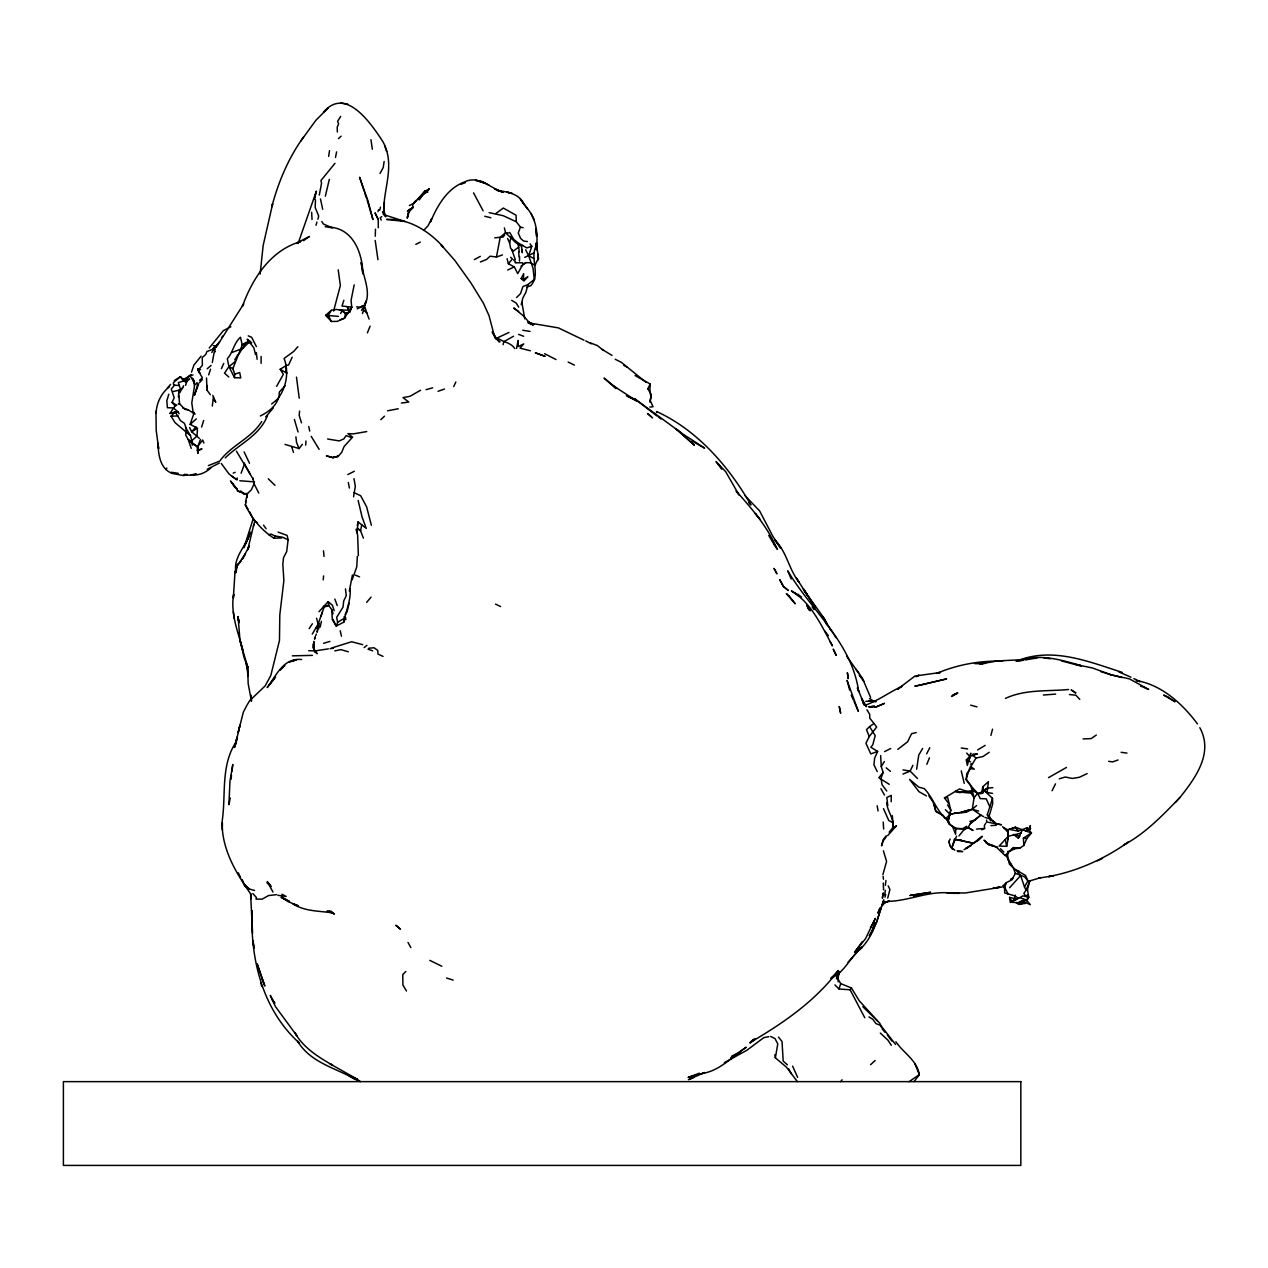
<?xml version="1.0" encoding="UTF-8"?>
<svg xmlns="http://www.w3.org/2000/svg" width="1268" height="1268" viewBox="0 0 1268 1268"><rect width="100%" height="100%" fill="white"/><g stroke="black" fill="none" stroke-linecap="round" stroke-linejoin="round"><path stroke-width="1.5" d="M261.097 363.33L261.113 356.498M526.933 287.107L530.927 285.554C540.802 274.332 530.056 259.464 535.635 247.181M237.195 479.875L237.211 477.973M383.887 207.397L383.776 213.927C382.619 189.661 395.981 165.284 382.888 141.651C371.144 123.709 345.768 85.939 323.514 112.202L328.095 108.065L315.922 120.254L300.595 141.287M319.013 611.699L328.222 601.65L328.697 605.391L331.788 609.718L332.327 619.624L336.226 626.059L343.771 622.192C345.799 611.144 351.093 600.414 350.158 588.606M519.5 261.081L519.579 256.564M891.166 801.741L891.277 795.369L886.823 797.524L887.79 805.703M969.703 758.819L970.797 753.16L967.325 765.396L966.311 759.912L969.751 756.489L977.422 753.937L972.968 754.111M236.007 571.519L236.117 566.653L235.911 572.454L237.56 564.165L234.96 572.55L233.344 597.989L233.708 594.312C230.38 611.937 237.037 629.182 241.633 645.903L240.08 640.118L243.868 656.808L247.767 667.856M523.525 279.642L523.652 273.666L521.18 278.516L523.906 280.973L527.868 276.741L523.525 279.642L521.18 278.516M1028.427 898.172L1026.668 900.898L1027.001 899.075M155.98 411.26L156.218 430.502L158.658 448.682L157.898 443.055C158.532 454.641 159.705 468.13 171.814 473.344L183.622 475.595L187.236 474.834M206.526 377.975L206.938 390.037L210.329 394.713M312.023 219.507L311.643 212.279M537.743 260.733L537.981 254.345M313.497 643.447L313.37 647.837L315.367 652.212L313.37 647.837L313.862 641.449L313.735 648.82L317.174 653.67L316.303 653.274M986.663 820.111L986.583 821.997L1001.498 824.786L995.158 823.487L987.312 814.753L992.479 798.333L984.253 790.503L982.605 793.308L978.69 793.879L987.376 788.125L992.892 787.666M313.418 644.271L313.735 648.82L315.51 652.386M656.491 412.528L656.539 411.498C697.384 430.137 728.862 466.481 750.941 504.997L748.802 502.73M650.199 383.998L647.9 388.658L651.292 394.538L649.834 402.035L651.118 397.455L649.85 391.479L650.199 383.998L635.062 375.534M989.864 807.003L986.235 798.84L980.212 798.586C977.216 791.216 970.416 786.667 966.406 779.709L966.723 773.718L969.861 769.47M234.723 374.155L239.7 372.538L240.746 377.912L234.517 377.69L234.723 374.155L232.868 368.639L242.236 345.007L246.261 342.265L251.682 342.788L247.149 339.19L253.885 347.876L255.502 354.58M349.334 590.999L352.409 575.022M315.463 199.789L315.209 207.556L318.68 216.051L317.919 219.221M1011.579 849.053L1019.805 848.181L1023.799 845.439L1026.858 838.513L1031.455 832.965L1027.302 827.608L1022.309 829.652L1021.009 833.092L1008.282 836.278L999.152 846.041L1006.681 846.342L1008.012 839.384L1007.822 829.843L1004.288 828.02M260.146 274.046L263.142 245.58L272.636 203.879L271.796 206.795C278.358 181.99 288.486 157.898 303.559 137.023M992.559 793.372L987.106 792.5L988.406 781.69L982.811 786.778L981.749 792.294M178.439 397.233L178.915 390.227L180.484 389.403L178.344 382.54L183.495 381.113L186.063 381.811L187.474 379.56L189.629 378.958L186.016 381.89M409.675 209.458L407.393 211.36L413.13 207.366L409.675 209.458L407.282 218.207L408.439 212.691L413.13 207.366L412.417 204.306L429.139 188.964L424.843 191.214L417.552 199.33M276.123 400.926C286.029 389.371 289.532 372.792 284.095 358.448L293.732 351.41L297.853 346.687M305.667 445.163L305.984 440.995M886.776 802.755C887.061 811.663 894.97 818.763 892.498 828.052L889.153 832.173M197.443 429.773L196.936 436.144L192.15 440.345L192.245 445.242M1008.012 839.384L1007.822 829.843L1015.478 827.259L1031.455 832.965L1023.403 838.164L1023.799 845.439M179.533 385.535L174.667 385.171L171.259 388.959L174.207 397.74L172.083 402.384L176.648 405.332L175.047 405.839L169.928 413.431L175.206 411.815L180.452 420.627L184.383 423.29L186.237 428.33L185.73 435.051L188.203 439.505L197.475 446.796L197.776 453.358L197.475 446.796L202.674 440.012L203.894 443.071M247.07 497.5L247.418 493.648L251.318 489.876L254.091 483.853L252.95 478.036L253.22 479.304L236.45 451.186M323.229 579.856L323.594 575.91M299.581 411.101L299.185 415.413L301.515 422.846M353.566 496.834L355.341 486.215L353.962 478.638M231.109 779.234L231.473 775.398M1015.288 895.145L1014.765 900.375L1010.311 902.515L1009.582 897.332L1013.37 898.315M356.974 532.734L358.083 521.877L366.246 528.407L362.062 516.979L358.147 500.432M322.246 612.27L318.141 624.236L317.063 632.241L317.713 630.561M378.26 227.78L378.276 219.649L375.122 213.04L378.276 219.649M384.426 202.468L383.681 209.252L385.472 216.448L382.587 211.851L385.805 216.812M421.261 195.462L425.208 192.625L425.382 191.024L426.92 191.325L421.261 195.462L419.169 199.853L424.146 193.37M893.243 826.07L892.307 815.704M884.747 895.081L885.302 890.231M319.282 195.082L321.533 183.385L320.962 180.5L334.958 163.334M278.057 532.1L287.107 535.413L288.121 539.788L286.679 551.643L283.525 557.666L282.827 564.197L283.873 580.57L279.8 614.917L279.467 640.499L270.813 675.464L265.139 685.925L249.717 700.602L246.626 705.785L243.329 712.204L238.194 732.555L239.953 725.074M285.871 368.576L286.235 365.517L288.549 365.057L292.163 357.211M156.107 413.019C156.55 402.955 161.401 392.715 169.563 386.708M882.956 893.655L882.401 898.235L883.305 892.815M885.349 885.333L885.936 880.499M375.265 236.26L375.471 229.175M958.973 835.897L966.755 826.292L962.491 828.749L955.723 828.717L950.017 824.66L946.641 818.716L950.017 824.66L955.787 828.258L955.596 834.296L953.045 827.782M231.854 771.562L232.805 764.477L229.968 781.056L228.906 804.72L230.253 798.016M328.666 156.344L329.506 150.67M480.413 261.985L486.611 259.417L490.066 256.184L496.438 257.008L500.21 237.37L505.552 232.662L508.563 232.947M384.141 161.48L383.205 167.582L380.02 173.462M882.924 874.508L886.586 861.447L883.4 850.78M260.32 415.952C269.878 411.339 279.372 403.589 279.325 392.018L285.157 385.773M329.347 179.311L325.337 196.144M946.641 818.716L949.05 824.073L948.321 820.459L950.778 810.078L947.671 797.667L944.438 797.905L948.749 803.547M361.729 524.746L360.587 530.816L363.409 538.139M1008.203 851.145L1007.474 854.87L1009.391 864.205L1015.7 869.721L1025.495 875.427L1027.92 880.88L1024.481 886.871L1026.05 890.215L1023.862 893.385L1025.432 895.715L1028.776 897.364L1027.207 894.859M214.149 352.409L212.295 362.553M212.279 406.045L213.436 396.916M335.497 157.486L336.606 151.875M237.021 737.294L235.579 744.126L239.652 726.39M357.291 525.618L358.083 521.877M320.186 627.089L321.406 621.399M245.517 501.922L247.418 493.648L244.011 493.506L237.132 490.526L240.334 492.142M530.087 243.868L531.783 246.309L528.677 255.724L533.035 268.277L534.335 279.848M874.682 922.565L873.097 928.858M797.413 1081.636L786.429 1067.165L775.382 1057.845L777.775 1043.881L774.986 1038.603L770.69 1036.463M253.806 524.587L247.72 549.821L249.241 546.08L242.489 558.95L245.326 553.91L236.767 566.289L235.721 569.903M517.899 243.599L518.691 247.133L513.017 251.302L510.544 247.989L509.641 243.012L511.004 236.957M314.448 199.06L316.382 191.119L298.091 243.472M314.607 198.347L315.51 194.432M354.184 284.84L351.077 300.31L351.712 307.141L349.699 311.96L346.513 313.545M883.812 899.709C877.805 917.335 873.557 937.718 858.864 950.318L862.224 947.275C850.337 956.548 845.17 972.096 830.794 978.405L836.515 973.935L831.491 977.882L838.37 970.495C815.134 1001.165 783.259 1023.213 750.307 1042.391L755.411 1038.825L750.006 1043.025L753.351 1039.237M885.016 897.205L885.666 894.447M349.112 603.235L347.052 611.842L345.118 614.568M989.183 752.304L982.985 756.52L975.995 758.058L969.671 768.487L965.836 779.677M380.448 207.159L379.687 210.282L378.514 209.743L377.959 211.597M503.095 344.674L503.824 341.694L513.508 336.242M881.212 907.08L876.711 922.169L869.262 935.895L870.957 933.296M234.517 377.69L228.906 366.611L227.321 358.733C233.201 352.25 233.661 343.216 240.476 337.225L242.236 345.007L249.035 341.552M916.653 769.185L918.745 755.062L922.644 748.421M990.926 735.408L992.527 729.163M179.739 392.826L182.56 387.532M407.377 216.828L408.439 212.691M253.457 526.22L254.392 522.574M516.567 348.399L518.089 340.506L518.295 346.529L523.732 343.897L519.991 348.145L530.341 350.761M837.752 978.642L839.638 971.589L836.436 978.848L838.465 973.396L837.752 978.642L840.7 983.619L851.43 987.978L859.229 1000.753L877.551 1020.978M352.139 579.793L356.768 566.875L357.307 556.446M534.795 279.008L527.995 284.539L525.935 292.163L522.733 298.218L521.386 304.605L521.861 302.339L524.762 318.807M1026.367 831.079L1030.472 828.622L1026.367 831.079L1027.302 827.608M236.292 740.718L237.259 737.168L234.453 747.502L236.482 741.225M316.017 225.26L316.889 222.106M189.582 427.554L191.674 431.738L197.57 428.188L190.152 424.384L194.258 412.354M873.145 928.651L874.017 925.624L871.75 931.742M234.96 572.55L236.767 566.289L241.332 560.741M252.887 519.785L243.963 547.76L250.684 532.18L245.738 543.322L248.591 537.046C243.567 548.711 233.106 558.728 236.022 572.534M281.813 537.965L273.888 538.187C261.477 530.23 251.333 518.026 245.31 504.775L246.372 501.209M964.076 849.655L979.023 839.701L982.256 836.246L973.349 843.236L954.408 839.368L952.125 847.04L956.548 836.135M948.321 820.459L950.778 810.078L947.576 804.926M320.962 616.454L324.022 607.293M168.834 394.205L166.837 400.656L167.376 407.725L173.399 407.916L178.106 412.037L169.928 413.431M201.596 427.031L203.657 420.516M362.489 313.576L366.087 300.896M851.43 987.978L850.099 989.769L839.004 989.024L840.7 983.619M191.516 372.126L193.909 365.073L201.073 356.165M244.185 464.817L241.11 473.233M333.611 311.009L340.363 285.554L338.207 269.846M185.588 385.361L187.474 379.56L186.475 377.785L190.977 374.726L188.092 377.484M343.866 300.31L342.011 306.016L351.712 307.141L349.699 311.96L345.403 313.481L344.706 318.109L337.32 321.359L331.423 321.486L325.638 315.32L331.281 310.327L336.321 309.408L342.408 310.517L345.403 313.481L349.699 311.96L347.273 306.856L349.809 310.184L340.078 309.978L344.119 312.197M1013.417 868.263L1015.383 873.319L1024.702 876.885L1027.92 880.88L1029.727 881.054L1027.476 889.66L1028.776 897.364L1022.911 895.874L1014.765 900.375L1017.887 897.887L1014.749 895.842L1004.716 892.957L1004.541 887.109L1005.889 882.988L1003.194 885.635L1004.747 888.741M887.727 898.077L889.914 889.47L888.202 885.856M208.649 374.884L210.551 369.21M880.087 910.614L881.054 907.714M211.867 352.504L215.465 346.069L213.293 345.625M197.856 446.558L200.439 439.425M315.748 635.617L316.303 634.079M880.642 755.538L881.26 766.538L883.146 772.434L881.006 778.346L882.068 784.765L886.76 791.01M948.686 842.665L950.112 839.004M197.871 383.76L194.464 395.204L198.537 384.331M489.147 212.628L503.301 215.734L516.298 221.757L520.435 227.146L518.263 232.995L520.546 238.352L523.557 241.031L527.393 241.554M345.482 588.907L346.243 595.675L343.707 600.984L343.01 607.118L336.654 617.342L337.637 622.287L336.226 626.059L332.882 619.355M362.743 272.826L361.19 262.365C362.759 276.693 372.57 293.415 363.742 306.84L365.501 302.386M367.387 332.882L370.082 326.13M536.966 260.733L535.096 265.424L530.325 262.777L525.951 262.65L523.002 264.251L517.724 273.587L514.317 266.914L508.357 263.728L507.089 258.704M1026.05 890.215L1029.727 881.054M926.829 764.287L929.46 757.82M236.26 741.685C220.505 765.27 226.069 793.958 222.265 820.364C220.886 847.991 235.911 873.066 251.318 894.812M883.257 901.675L883.606 900.835M1008.155 894.146L1004.541 887.109L1006.459 882.591L1011.975 879.818L1015.383 873.319M182.354 388.626L183.591 385.741M343.771 622.192L345.752 617.564M1023.308 900.058L1022.198 900.993L1030.345 904.686L1026.398 900.011L1017.935 902.848L1012.498 902.309L1015.367 895.636M877.63 751.433L870.799 753.905L865.949 743.238L869.262 736.534L876.663 727.055L874.001 723.489L869.579 726.627L875.205 735.678L872.733 744.902L870.847 747.248L877.63 751.433L874.651 758.09L873.921 764.778L877.234 771.578M221.377 368.639L223.739 363.472M453.706 386.613L455.846 381.985M425.969 192.419L425.382 191.024L427.633 192.07L425.969 192.419L429.139 188.964L425.969 192.419L424.843 191.214L419.962 197.301M882.068 905.003L883.669 901.659M912.928 765.27L910.123 771.102L902.959 774.066M276.614 386.328L283.35 374.329L280.196 369.257L286.235 365.517M1052.075 790.741L1055.499 783.846M873.303 922.629L875.411 918.349L865.505 938.716L854.695 952.205L862.192 941.759M363.742 306.84L364.804 304.748L361.554 310.28M267.485 415.476C259.892 435.606 239.256 443.927 225.26 457.875M926.686 753.794L929.777 747.692M839.162 972.477L837.704 975.282L838.18 981.797M909.14 1081.636L919.316 1074.646C917.049 1060.159 903.387 1053.026 895.89 1041.741M219.523 341.726L215.18 347.384L212.913 348.589L215.084 351.87L214.197 348.478L215.465 346.069L213.008 349.255L206.906 351.537L205.765 354.469L202.262 357.497L202.373 365.374L197.935 370.319L202.42 377.816L199.536 380.305M216.131 347.4L243.71 303.86L242.457 306.238C252.491 278.374 270.655 250.176 300.674 241.586L296.839 242.949L309.471 236.466L303.512 240.666M312.229 634.095L318.141 624.236L316.588 618.277M245.612 343.501L238.178 355.088M1018.252 838.1L1019.916 836.151L1013.465 834.439L1018.252 838.1L1021.009 833.092M366.753 431.58L353.407 433.862L347.907 433.656L352.615 437.111L344.119 446.494L341.71 452.327L338.191 456.369L332.739 457.637L326.383 455.862L332.898 457.589L338.096 456.258L332.898 457.589M870.434 927.605L873.779 921.788M234.723 359.938L237.702 354.945M273.888 538.187L275.204 536.015L282.558 537.22L288.121 539.788M165.981 469.477L166.837 468.05M331.281 310.327L328.19 315.415L331.423 321.486M881.26 766.538L884.351 761.545M340.553 313.481L342.408 310.517M340.712 116.387L337.589 121.348L338.604 123.852L337.193 127.244L337.351 131.967M966.406 779.709L970.258 784.575L972.318 790.519L970.876 792.769C967.199 793.625 946.197 789.33 959.892 792.659L972.318 790.519L977.66 793.071L982.605 793.308M985.854 823.138L984.396 825.42L984.586 828.464L981.781 829.843M870.862 933.502L872.844 930.506M235.262 361.618L228.906 366.611L224.531 373.141L228.826 377.008M309.138 628.611L312.372 623.777M221.789 337.351L222.629 336.131M270.322 683.991L274.157 678.348L267.199 687.589C276.266 675.67 283.35 657.442 301.673 659.519M504.712 234.802L503.19 236.957L494.742 237.845M316.065 628.009L319.156 623.618L318.49 629.023L318.141 624.236M882.148 905.241L883.939 902.689L889.359 901.136L883.939 902.689L882.021 904.813L887.441 901.374C909.283 901.152 929.285 890.199 951.555 893.195L947.038 892.926L965.408 892.973L1002.227 886.998M273.349 407.868L265.662 416.998M840.716 1081.636L842.079 1079.765M351.712 307.141L344.706 318.109L340.141 319.774M886.047 837.038L883.114 841.017L881.545 845.835L883.194 839.67L886.205 835.77M861.463 947.18L848.038 962.238M882.259 905.717L885.349 901.611M977.66 793.071L974.046 797.826L972.318 809.285L966.232 812.186L954.408 813.057L966.232 812.186M857.105 949.367L855.107 951.983L859.339 946.483M285.015 444.402L299.074 448.571L302.355 444.339M272.557 680.964L275.616 677.064M1028.633 881.244L1040.79 877.63L1038.888 877.995C1071.08 874.112 1101.781 860.766 1128.251 842.158L1123.797 844.948C1145.781 833.203 1162.994 814.975 1180.112 797.287C1195.645 777.696 1213.682 752.97 1199.813 727.689M249.939 341.203L242.616 348.637M195.462 384.664L197.095 382.619M409.374 205.527L413.653 203.466L415.619 201.01M209.236 348.018L223.358 330.647L230.871 326.748M185.699 381.763L187.474 379.56L182.576 378.767M883.146 772.434L878.819 777.76L889.248 784.306M1019.234 871.37L1016.128 870.165L1020.613 875.57L1009.597 887.759M997.599 847.151L989.262 844.726L984.016 840.161L988.406 844.536L996.331 847.103L1005.08 855.535L1013.37 847.563L1019.805 848.181M413.653 203.466L416.332 200.312L414.224 202.325M366.658 602.332L371.064 597.149M508.357 263.728L512.415 258.989L510.624 257.261M963.807 829.89L968.055 827.608L970.337 823.566L980.846 815.086L983.556 816.624M914.054 1081.636L919.316 1074.646L914.973 1063.915M213.008 349.255L217.193 344.531M167.36 387.96L170.578 384.41M1175.388 802.517L1180.112 797.287M261.683 421.578C250.969 438.68 231.093 445.306 219.697 461.124L208.332 465.61M887.6 835.691L896.492 825.769L893.037 827.941M196.049 427.031L191.674 431.738L199.266 438.332M423.639 230.459L428.029 225.799L431.58 218.841L430.549 221.821C437.333 205.86 446.97 188.552 464.342 182.037C478.781 174.699 490.637 188.441 503.253 192.356L494.552 188.884L500.464 191.373L496.47 190.184C506.756 192.023 519.262 193.196 524.064 204.338L520.387 199.203L527.567 208.903L523.732 203.672M199.219 382.841L202.309 379.576M197.158 450.409L201.977 448.856L198.917 450.33L197.475 446.796L192.53 443.8L190.485 435.685L175.016 422.609L171.069 416.189L175.206 411.815L178.106 412.037M280.228 670.17L284.745 665.526L281.813 667.871M426.508 191.31L424.843 191.214L425.208 192.625L426.92 191.325M516.583 297.552L520.546 293.574L522.923 286.568L527.995 284.539M869.579 726.627L866.52 729.655L869.262 736.534M405.823 971.526L402.764 974.521L402.907 985.014L406.473 990.99M882.021 904.813L884.24 902.673M380.812 419.692L384.473 416.189M1029.505 829.541L1030.472 828.622M926.369 795.876L918.951 791.644L909.6 779.392L918.856 787.159L924.245 788.601C933.01 797.667 936.275 809.998 945.627 818.684L950.128 814.436L958.402 812.614M870.577 1064.708L875.11 1060.524M338.413 138.656L341.124 136.183M977.549 840.716L981.717 836.928M190.152 424.384L196.334 418.916M976.534 805.576L972.318 809.285L960.954 812.376L967.722 810.918M970.337 823.566L980.846 815.086L972.318 809.285L978.658 811.124M207.159 368.798L211.122 365.422M740.449 1052.123L730.495 1058.463L746.234 1047.225L738.832 1052.408M897.823 749.372L907.634 741.764L911.565 733.696L916.225 732.571M271.637 403.969L278.136 398.802M381.779 216.606L380.194 217.858L381.24 220.109M364.09 647.599L366.928 645.349M865.584 705.119C878.47 700.475 889.787 691.916 902.388 686.099L897.601 689.206L914.957 676.05L940.46 672.452L936.592 673.466C957.403 664.559 980.322 660.454 1002.623 661.214M174.239 380.558L180.405 376.707L186.063 381.811L182.703 380.273M211.027 467.765C205.717 472.79 198.569 475.849 191.199 474.803L196.492 474.105L189.439 475.278L183.971 474.533L187.347 474.47M987.376 788.125L984.253 790.503L987.106 792.5M1016.857 902.404L1019.076 904.242L1021.596 902.325L1025.4 903.434L1019.076 904.242L1016.35 902.705L1019.409 904.464L1024.893 902.34M496.057 213.404L503.317 208.031L516.06 215.259L516.298 221.757M521.021 266.185L525.951 262.65M1096.313 735.075L1091.066 738.61L1083.078 738.927M289.278 662.276L295.016 660.057M734.822 1055.768L735.551 1055.277C725.629 1063.186 715.231 1071.46 702.298 1073.489L704.12 1072.997L688.064 1077.388L699.445 1073.188M944.438 797.905L959.607 788.902L970.876 792.769L974.046 797.826L972.318 790.519M1048.509 777.649L1066.451 767.457M420.596 390.243L409.992 396.298L403.002 397.613L408.771 402.051L401.433 403.05M977.628 749.927L985.157 745.378M183.353 379.655L186.475 377.785M337.637 622.287L343.834 618.578M970.955 845.566L965.756 848.577L967.738 847.769M1010.517 879.295L1013.227 877.757M508.959 332.454L497.389 337.874C502.905 342.281 510.719 342.297 514.824 348.589M219.332 463.074L207.191 469.255M357.227 308.869L363.092 305.62L360.413 307.458L356.625 306.761M474.375 259.591L480.318 256.374M533.812 252.982L524.73 257.372M731.573 1056.276L737.342 1053.248M724.282 1062.727L746.82 1050.284L763.843 1037.636L768.82 1036.669M1017.935 902.848L1021.96 900.755M916.067 676.732L919.015 675.226L916.97 675.955M347.86 474.549L354.327 471.268M884.62 751.591L890.738 748.5M415.793 244.359L420.294 242.109M1097.311 860.924L1102.447 858.357M704.469 1072.49L688.397 1079.702M1087.136 773.591L1079.433 777.268L1072.379 778.441L1065.199 777.03L1059.271 778.821M1005.461 698.383C1025.241 689.158 1047.479 691.488 1068.686 689.507M507.644 270.005L514.317 266.914M694.246 1077.245L689.174 1079.353L690.933 1078.624M1007.822 829.843L1015.478 827.259L1017.697 829.589M233.217 473.107L235.151 472.346M231.965 352.472L239.811 349.493M460.902 184.256L465.324 182.687M963.109 811.885L969.243 809.745M438.046 391.273L444.45 389.054M1118.059 759.992L1112.559 761.909L1108.66 761.323M496.438 257.008L502.445 254.931M1009.994 829.478L1018.125 831.095L1022.309 829.652M331.867 647.964L351.616 641.735L362.727 644.683M531.783 246.309L526.791 247.91L518.01 242.79L513.714 239.351L509.657 232.393M952.712 813.58L949.352 814.642L950.128 814.436L945.389 809.729M323.546 643.32L329.902 641.434M426.096 389.656L432.642 387.834M1005.08 855.535L1007.474 854.87L1007.965 852.112L1014.59 848.831L1013.37 847.563M192.99 374.932L189.392 375.914L193.418 379.1M969.893 821.395L975.33 819.92M1017.729 660.897L1029.283 657.807L1016.334 661.214C1051.98 646.426 1088.134 661.452 1122.228 672.389M865.79 701.378L876.299 700.665M268.61 534.684L271.019 534.082L275.204 536.015M387.564 410.8L398.247 408.771M293.907 660.517L291.688 661.04L296.347 660.153M1016.334 661.214L1023.07 659.645L997.631 660.929L979.895 664.004L985.632 663.259L974.521 663.433L981.987 663.671M425.208 192.625L427.633 192.07M919.807 895.145L913.483 896.571L915.512 896.111M172.813 391.59L178.915 390.227M178.075 404.143L179.565 403.826L184.97 409.39L188.06 409.802L195.177 414.097M334.815 650.896L340.823 649.628L348.383 651.784M1025.289 659.931L1037.05 657.997M1048.636 876.632L1053.692 875.776L1048.985 876.584M328.364 648.867L314.749 650.959L308.695 650.69M522.765 245.453L520.134 245.596L515.394 242.299L505.552 232.662L504.395 227.923M1023.53 660.248L1020.074 660.707C1040.188 653.432 1060.825 659.899 1080.415 665.399L1076.056 664.606L1092.366 667.951L1111.767 675.02L1100.735 671.596M330.013 648.661L333.31 648.249M312.419 655.366L292.353 655.841M338.413 316.366L325.638 315.32M276.487 894.637L268.467 895.588L262.207 899.123L256.009 899.123L256.421 897.538L252.855 893.575M649.834 407.044L653.052 406.743L650.31 400.688M870.91 706.736L874.571 706.403L868.929 706.815L874.571 706.403M368.75 648.217L374.108 647.774L377.769 650.452L377.975 654.05L383.047 656.412M1043.342 695.023L1055.642 694.103M970.464 764.065L972.128 763.938M976.519 829.066L984.586 828.464M990.942 825.626L996.394 825.262M171.069 416.189L178.091 415.936M957.609 851.589L962.618 851.557L957.166 850.749M953.06 893.306L959.004 893.354M515.109 262.698L522.67 262.841L523.002 264.251M239.795 480.746L254.519 481.888M955.787 828.258L962.491 828.749M954.408 839.368L961.588 840.161M477.83 180.848L485.66 183.416L475.563 180.31L482.125 181.593L488.941 185.065M1069.431 694.547L1075.85 695.181L1079.797 699.35M1023.403 838.164L1026.858 838.513M868.865 700.586L875.934 701.838M1043.929 657.981L1050.395 658.71M277.803 895.287L286.14 896.428L281.892 894.241M1121.118 752.32L1126.951 753.081M171.354 472.251L178.249 473.344M961.255 747.993L967.642 748.928M969.671 768.487L974.3 769.169L970.369 766.3M522.796 330.282L530.024 331.392M340.743 102.993L347.701 104.087M973.349 843.236L958.862 839.923M1025.432 895.715L1027.983 896.127M325.179 226.671L332.581 227.907L323.419 224.04L321.818 221.535M903.006 769.882L910.123 771.102L917.477 778.473M327.588 438.997L339.269 440.915L343.834 438.902L346.132 435.621L351.331 437.476M991.116 845.265L992.876 845.597L986.092 842.887L989.262 844.726M520.435 227.146L523.145 227.685M1061.585 660.929L1081.271 666.128M330.124 227.178C353.629 228.969 362.505 253.727 362.886 273.951M484.772 216.273L490.859 217.763M970.67 705.182L976.994 706.878M248.829 888.884L243.963 884.192L248.829 888.884L254.583 890.437M1140.582 686.194L1144.338 687.304M984.919 817.385L989.325 818.7L990.942 820.729L989.183 815.926L992.717 803.833L992.479 798.333M446.542 978.04L453.167 980.101M1122.148 677.572L1110.261 674.624L1129.503 678.903L1148.665 689.443L1143.847 687.414M182.735 407.931L188.06 409.802M367.974 649.168L372.681 650.849M1118.867 671.929L1130.945 677.191M1019.995 897.681L1026.398 900.011M518.564 334.372L523.652 336.274M590.682 343.01L597.497 345.641L603.489 350.443M545.177 356.229L535.365 352.821L544.527 356.197M355.341 575.149L359.541 576.845M692.122 441.042L704.564 448.127L682.279 433.593L634.396 398.564L656.998 416.015M383.269 214.482L405.11 221.504L386.582 219.443C408.803 218.128 428.964 231.093 443.277 247.038L441.058 244.708L454.927 260.558L470.951 282.954L483.425 303.226L489.036 315.684L494.33 335.861L499.037 341.932M626.344 395.806L636.663 400.276M556.002 359.541L544.669 353.724M441.835 966.264L429.789 960.351M627.739 396.377L636.726 400.989L613.966 386.217L616.85 388.42L604.075 378.07L615.883 388.642M248.259 335.83L251.65 337.288L256.358 346.56M353.946 492.634L360.651 495.709L366.626 506.851L371.35 525.269M966.311 759.912L970.638 761.909M280.989 897.427L289.469 901.5L281.75 897.094M495.55 604.123L500.575 606.532M351.49 1076.453L357.418 1079.322L330.076 1063.852L332.66 1065.263C318.316 1056.989 302.973 1047.542 294.873 1032.596L296.76 1035.623L275.473 1006.618L270.29 995.38L273.508 1001.609M602.205 349.445L612.016 355.42M568.159 362.046L574.42 365.136M1133.83 678.57L1140.106 681.661L1136.286 680.52C1161.932 684.926 1182.378 703.772 1197.467 723.885M615.249 359.288L621.288 362.299L646.125 382.397M623.856 365.485L626.63 366.88M830.033 641.545L832.442 645.887C821.981 626.471 811.013 602.268 791.343 590.92L795.29 593.487M357.703 1080.701C337.225 1068.147 310.739 1063.408 297.663 1041.218L299.105 1042.867C262.286 1009.36 250.192 958.83 252.063 910.646L252.221 917.303M228.906 366.611L232.868 368.639M583.977 340.173L558.348 327.873L527.979 322.738L533.78 324.37L528.455 322.373L533.242 325.115L528.296 321.644L530.864 324.434M349.239 1076.136L354.739 1078.989M585.737 340.902L591.253 343.786M284.349 898.727L281.94 897.459L287.82 901.5L298.44 905.875L292.94 903.846C305.081 911.724 319.631 910.773 333.04 912.992L327.096 911.106L333.642 913.404L329.03 910.979L334.34 914.117L330.916 911.106M533.796 258.482L528.677 255.724L525.649 249.812M353.962 1077.657L360.667 1081.636M892.91 822.774L888.757 820.459L883.479 808.635M942.029 814.88L935.847 811.346L933.074 801.962L928.826 795.828M1009.582 897.332L1012.498 902.309M869.547 698.589L872.305 700.205M511.701 300.373L516.219 303.068L518.723 307.157M280.196 369.257L286.885 373.267L285.696 370.097M242.473 492.967L244.93 494.441L240.603 490.922M200.566 369.701L197.776 368.861L197.935 370.319M868.945 1016.904L872.764 1019.298L876.014 1023.656L880.642 1025.321L895.557 1044.436M355.056 1078.513L358.242 1080.574M214.197 348.478L215.243 349.16M354.152 1078.608L349.271 1075.375M257.531 522.796L253.648 520.165L249.764 511.923M231.473 475.976L236.609 479.605L229.048 474.01L221.282 463.454M358.305 529.2L360.587 530.816L357.433 528.106M518.675 311.5L513.762 307.997L523.636 316.049L530.88 324.418M174.667 385.171L173.351 384.204L173.478 382.556L180.405 376.707L183.495 381.113M658.488 417.093L660.961 418.995M270.116 885.127L267.088 882.75L271.4 886.49M948.638 841.35L950.731 846.976L954.788 850.178M797.81 594.153L801.503 597.133M992.654 820.618L996.283 823.566M862.826 1006.744L879.738 1023.102L881.466 1027.318M364.106 310.66L366.785 312.847L369.083 319.076M973.238 789.378L977.327 792.754M886.189 767.837L890.453 771.356M500.067 341.853L495.011 337.557L496.691 339.38L493.014 333.04L496.691 339.38M274.966 485.343L268.277 478.781M972.604 755.142L975.995 758.058M235.008 487.53L231.331 482.173L237.338 489.527L230.443 480.857M328.222 601.65L332.422 605.311L334.166 610.716M244.566 884.937L249.653 889.391L244.661 885.793L241.934 879.485L243.9 883.574M794.529 592.536L798.222 595.801M651.007 416.538L647.583 413.495L652.592 417.933M198.902 370.066L198.093 369.353L199.789 373.267L197.776 368.861M787.365 1064.835L783.196 1061.078L782.023 1041.504L778.504 1037.097M863.191 703.439L866.63 706.688L861.527 698.399L864.475 705.341L857.358 687.747L858.69 691.504C851.62 642.115 811.742 611.224 787.729 570.822L791.2 579M880.325 1033.071L887.933 1040.172L891.341 1045.292M744.791 495.423L759.611 510.909L773.1 536.729L780.676 548.061L774.716 539.899C786.905 551.675 788.648 569.126 799.014 582.107L796.447 578.271L806.702 594.026L803.389 588.732M1000.5 848.752L1003.844 852.048M191.452 442.722L188.203 439.505L191.214 448.381M834.93 984.919L839.004 989.024M721.682 469.192L716.008 461.584L725.645 471.617L739.006 494.932L736.153 491.017C751.575 508.5 767.061 526.014 776.428 547.681L774.177 543.956L777.506 549.377L775.715 546.952M1002.592 826.673L1007.695 831.887M718.322 464.088L720.462 466.402M1003.194 885.635L1004.541 887.109M887.346 1034.957L891.864 1041.012M966.691 753.081L969.751 756.489M513.619 259.845L516.092 262.682M808.065 608.244L810.284 610.796L808.191 607.974M950.731 846.976L952.68 849.227L949.653 845.28M172.083 402.384L175.047 405.839M270.369 885.27L267.279 881.593L272.969 892.038M870.625 697.511L862.383 678.19L846.723 656.317M882.053 1028.728L885.096 1032.374M758.533 517.471L755.221 513.429L760.071 519.341M824.596 630.767L828.353 635.664M190.485 435.685L185.508 427.253M874.001 723.489L869.832 718.259L869.658 714.217L866.916 709.811M274.966 1003.02L272.176 999.501L274.268 1002.94M855.535 668.854L858.658 672.817M213.579 399.468L215.766 402.257L212.834 395.378M258.799 493.078L254.091 483.853M178.297 412.607L179.168 413.717M945.627 818.684L942.996 815.261L935.847 811.346L934.247 804.815M526.68 207.698C536.332 218.508 538.456 234.517 536.174 248.354L536.935 243.06L536.538 249.875L535.92 243.234L536.871 249.019M343.945 616.866L345.974 619.576M829.082 627.327L823.344 617.231L803.547 589.541L815.435 607.546L804.451 590.428M263.538 525.174L266.09 528.677M861.955 678.649L859.276 674.909L863.888 681.328M812.106 606.817L814.056 609.639M829.969 628.69L832.981 633.017M1015.478 827.259L1018.125 831.095M647.9 388.658L649.85 391.479M803.547 589.541L807.066 594.755M473.55 192.863L483.124 210.805M311.199 436.319L319.14 449.347M833.979 634.476L836.103 637.804M1005.476 854.648L1012.609 866.868L1007.886 859.482M828.194 625.758L830.905 630.133M245.31 504.775L247.989 509.07M987.312 814.753L990.942 820.729M774.827 545.747L768.741 535.476M826.609 622.857L823.344 617.231M492.111 331.994L495.693 338.239M880.911 788.696L884.493 795.036M408.011 942.473L410.864 947.608M244.042 462.788L250.034 473.883M191.896 378.736L194.59 383.744M809.047 609.591L806.781 605.248L809.206 610.003M788.712 1068.845L791.47 1074.107M825.341 622.049L826.815 624.87M534.208 219.776L530.801 213.087M797.635 1077.388L792.611 1066.15M249.511 463.264L244.09 451.899M854.014 701.22L858.325 711.348L847.087 680.425L849.655 690.109M864.76 1017.729L850.099 989.769M238.321 872.812L240.492 877.488M1020.613 875.57L1024.481 886.871M851.224 695.197L853.269 699.667M507.612 238.479L509.641 243.012M263.522 982.637L257.135 963.807L264.838 986.013L262.143 979.055M299.074 448.571L296.522 442.389L295.904 436.858M334.815 599.067L337.272 605.549M964.219 783.355L961.255 770.896M515.331 259.718L511.828 249.764M294.366 419.439L298.059 431.976M364.724 193.005L366.515 198.173M260.733 983.112L261.905 986.472M386.613 151.368L384.727 145.804M367.118 199.9L372.935 219.523L368.085 201.105L359.605 177.251L364.17 191.214M364.978 307.332L366.785 312.847M291.64 446.637L293.479 452.327M375.201 240.476L377.943 259.702M331.788 609.718L333.056 613.791M241.95 646.949L242.854 649.993M356.039 529.231L357.639 535.048L358.368 555.638M299.232 398.152L296.474 377.151M194.495 382.112L194.036 380.289L194.384 386.74L191.785 402.939L193.227 413.019M322.706 209.268L320.455 198.933M982.811 786.778L983.857 791.295M238.923 621.463L237.908 617.088L238.923 622.794L238.083 616.533L240.017 640.926L247.751 667.158L245.849 661.737L247.942 673.847L247.514 666.714L247.942 673.847M340.236 630.767L341.441 636.267M308.774 426.539L309.741 431.088M348.304 482.506L349.413 488.037M1005.35 839.575L1006.681 846.342M774.796 1054.786L775.382 1057.845M370.953 139.67L372.348 149.196M521.481 246.436L522.289 252.681L522.02 249.558M877.155 805.751L878.09 810.965M537.252 249.384L538.567 258.941M536.237 243.313L536.792 246.626M253.267 943.487L253.996 947.925M251.112 700.475L250.668 697.004L251.46 701.204L248.179 683.658L247.767 670.772L247.878 674.544M253.124 940.824L254.044 948.036M233.391 611.826L234.215 618.404M518.691 247.133L519.246 251.888M256.342 352.631L257.103 359.288M518.596 251.777L519.103 256.865M883.114 876.22L883.431 879.247M362.521 270.512L362.664 271.923M323.498 550.819L324.053 556.462M538.139 254.472L538.266 255.803M250.699 895.636L252.57 933.248M178.867 395.331L179.565 403.826M247.609 671.961L247.926 676.446M250.636 893.908L250.985 898.806L250.652 894.067M883.225 822.06L883.653 829.034M883.257 883.051L883.59 889.898M251.413 700.158L251.175 695.276L251.365 700.855M252.316 921.519L252.173 914.64M206.922 385.393L206.938 390.037M222.328 829.89L222.312 822.774L222.312 826.546M314.987 637.677L314.512 639.151L315.352 636.726L314.987 637.677M1030.424 825.611L1028.934 829.541L1030.424 825.611M879.96 908.173L877.995 912.897L879.96 908.173M955.596 693.976L951.571 696.433L957.768 693.01L952.902 695.07L956.928 693.342L955.596 693.976M884.398 703.423L875.221 707.306L884.398 703.423M328.697 605.391L324.275 607.118L323.388 606.342L328.697 605.391M923.516 684.403L914.814 686.226L946.546 678.903L923.516 684.403M930.49 892.323L910.155 895.446L930.49 892.323M997.409 887.521L993.129 888.139L999.961 887.172L997.409 887.521M1020.835 1081.636L63.4 1081.636L63.4 1165.419L1020.835 1165.419L1020.835 1081.636M511.289 193.18L506.788 192.07L512.145 193.418L511.289 193.18M1167.559 696.718L1163.691 695.102L1175.008 701.743L1167.559 696.718M969.101 828.115L968.055 827.608L973.063 830.429L969.101 828.115M1071.349 690.077L1075.692 692.883L1071.349 690.077M677.635 430.074L675.765 428.79L694.404 445.242L677.635 430.074M788.252 590.428L783.418 586.45L779.757 579.745L783.418 586.45L788.252 590.428M398.77 927.716L395.838 925.244L400.419 929.143L398.77 927.716M789.235 596.134L786.366 593.63L795.242 603.79L789.235 596.134M775.778 571.488L774.003 568.381L776.935 573.849L775.778 571.488M836.183 655.287L833.33 649.327L836.183 655.287M840.589 712.949L839.289 706.656L840.589 712.949M848.181 678.507L847.404 672.769L848.181 678.507M536.602 236.355L535.984 228.605L536.602 236.355"/></g></svg>
